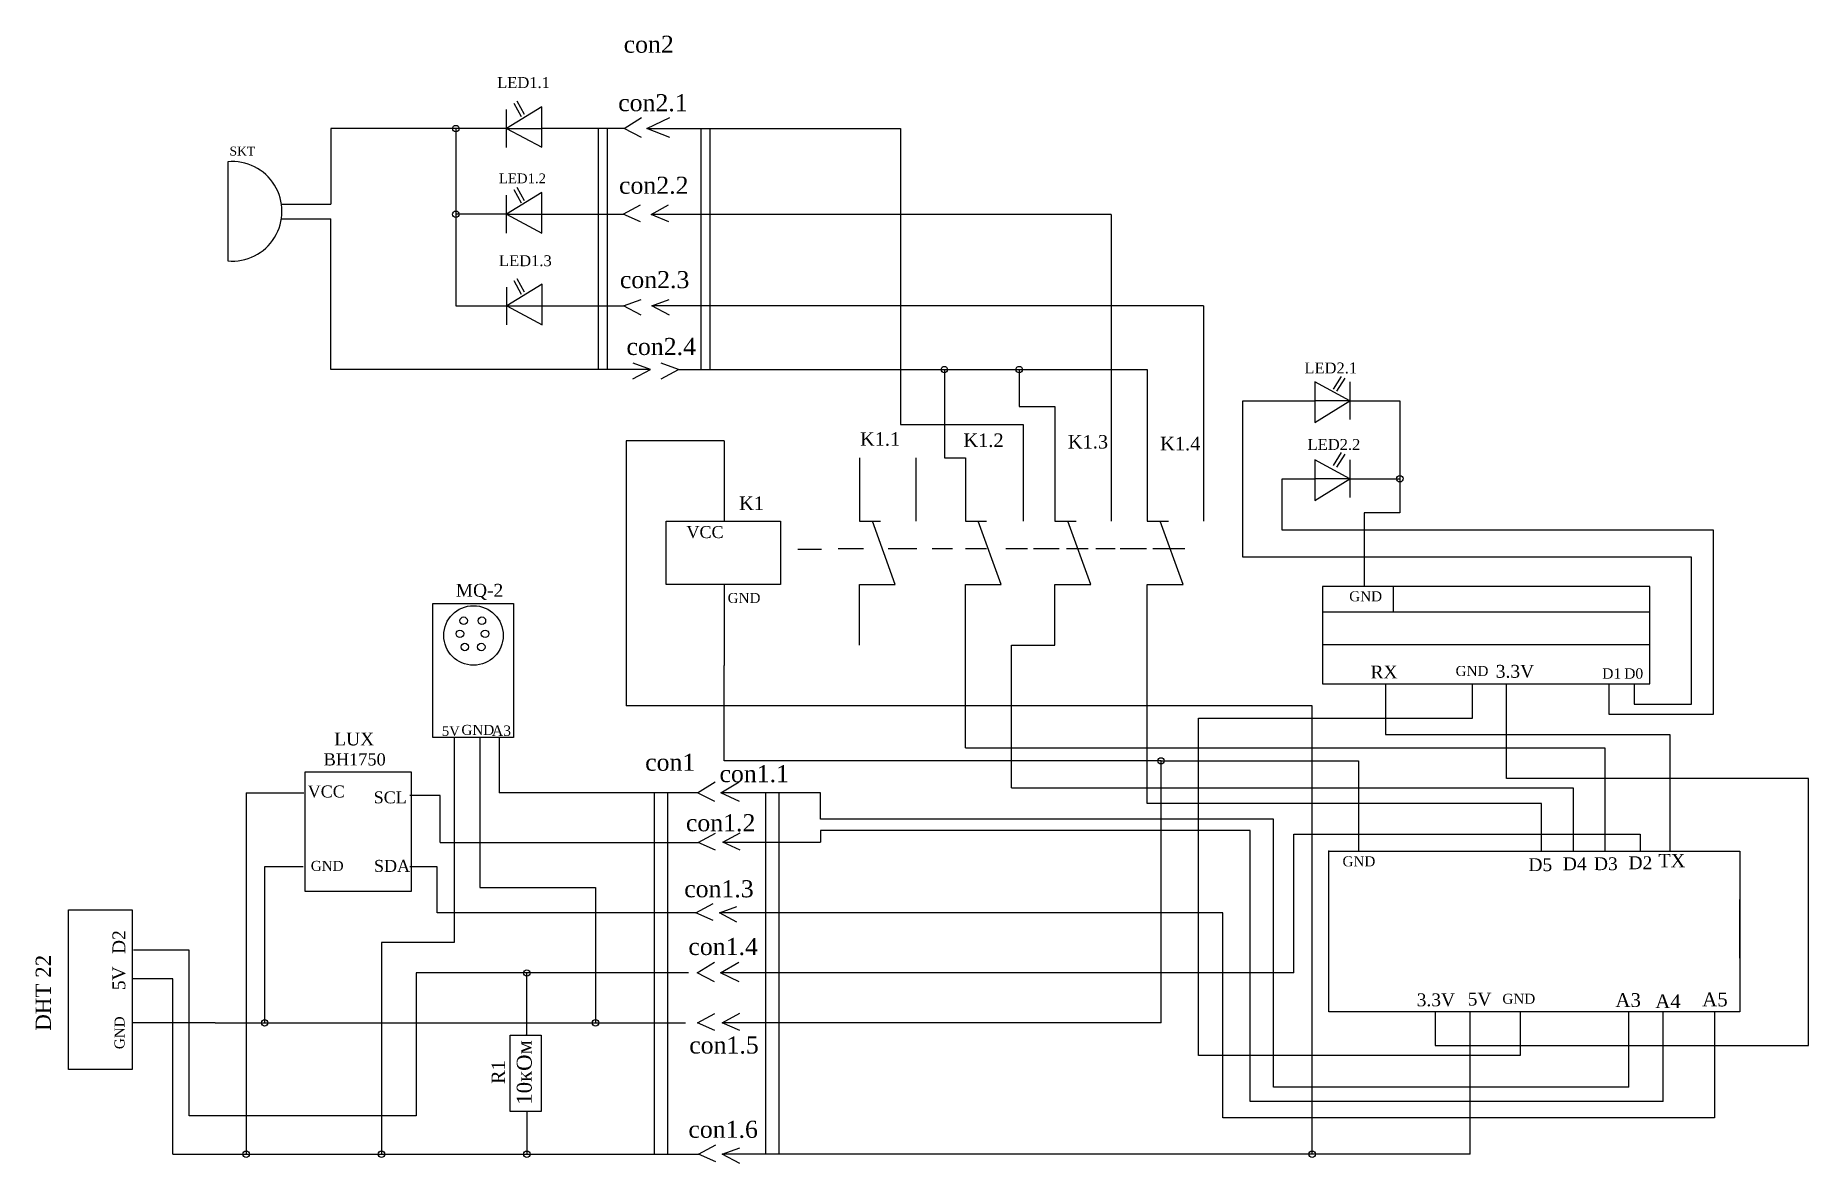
# Model space of a CAD drawing. Header units: millimetres. Extents: x -338 to 1139, y -94 to 846.
import ezdxf

# ---------------------------------------------------------------- set-up
doc = ezdxf.new("R2010")
doc.units = ezdxf.units.MM

msp = doc.modelspace()

# ---------------------------------------------------------------- linework, layer by layer
for p, q in [((83.9, 786.9), (54.5, 768.7)), ((54.5, 752.9), (54.5, 784.5)), ((60.6, 789.9), (66.7, 778.7)), ((63.3, 791.7), (69.4, 780.7)), ((83.9, 753.1), (83.9, 786.9)), ((12.4, 768.7), (-91.9, 768.7)), ((-91.9, 768.7), (-91.9, 705.8)), ((12.4, 768.7), (12.4, 620.9)), ((54.5, 768.7), (12.4, 768.7)), ((54.5, 768.7), (83.9, 768.7)), ((54.5, 768.7), (83.9, 753.1)), ((152.5, 768.7), (83.9, 768.7)), ((131.1, 768.7), (131.1, 567.9)), ((138.5, 768.7), (138.5, 567.9)), ((152.5, 768.7), (167.1, 777.9)), ((167.1, 761.4), (152.5, 768.7)), ((171.6, 768.7), (190.6, 777.9)), ((171.6, 768.7), (382.9, 768.7)), ((190.6, 761.4), (171.6, 768.7)), ((216.5, 768.7), (216.5, 567.9)), ((223.9, 768.7), (223.9, 567.9)), ((382.9, 768.7), (382.9, 522.2)), ((-177.6, 741.1), (-177.6, 658.4)), ((83.9, 715.4), (54.5, 697.3)), ((54.5, 681.5), (54.5, 713.1)), ((60.6, 718), (66.7, 706.8)), ((63.3, 719.8), (69.4, 708.7)), ((83.9, 681.7), (83.9, 715.4)), ((-132.9, 705.8), (-91.9, 705.8)), ((54.5, 697.3), (12.4, 697.3)), ((54.5, 697.3), (83.9, 681.7)), ((54.5, 697.3), (83.9, 697.3)), ((83.9, 697.3), (151.7, 697.3)), ((151.7, 697.3), (166.2, 705.3)), ((166.3, 691), (151.7, 697.3)), ((175.2, 697.1), (189.6, 705.3)), ((558.3, 697.1), (175.2, 697.1)), ((189.8, 691), (175.2, 697.1)), ((558.3, 697.1), (558.3, 494.4)), ((-132.9, 693.6), (-91.9, 693.6)), ((-91.9, 567.9), (-91.9, 693.6)), ((84.2, 639), (54.9, 620.9)), ((54.9, 605.1), (54.9, 636.6)), ((60.6, 642), (66.7, 630.7)), ((63.3, 643.7), (69.4, 632.7)), ((84.2, 605.3), (84.2, 639)), ((12.4, 620.9), (54.9, 620.9)), ((54.9, 620.9), (84.2, 620.9)), ((54.9, 620.9), (84.2, 605.3)), ((84.2, 620.9), (152.2, 620.9)), ((152.2, 620.9), (166.8, 626.4)), ((166.8, 613.3), (152.2, 620.9)), ((175.7, 620.9), (190.2, 626.4)), ((635.2, 620.9), (175.7, 620.9)), ((190.3, 613.3), (175.7, 620.9)), ((635.2, 620.9), (635.2, 494.4)), ((174.5, 567.9), (-91.9, 567.9)), ((159.9, 560.3), (174.5, 567.9)), ((174.5, 567.9), (160, 573.4)), ((198, 567.9), (183.4, 573.4)), ((183.4, 560.3), (198, 567.9)), ((198, 567.9), (298.3, 567.9)), ((298.3, 567.9), (362, 567.9)), ((362, 567.9), (423.6, 567.9)), ((419.4, 567.9), (419.4, 494.4)), ((423.6, 567.9), (588.4, 567.9)), ((481.8, 567.9), (481.8, 537.3)), ((588.4, 567.9), (588.4, 494.4)), ((743.6, 551.5), (750.4, 562.1)), ((757.3, 542), (728, 557.7)), ((728, 557.7), (728, 523.9)), ((746.5, 550), (753.4, 560.7)), ((757.3, 557.8), (757.3, 526.3)), ((481.8, 537.3), (511.4, 537.3)), ((511.4, 537.3), (511.4, 441.7)), ((668.1, 411.7), (668.1, 542)), ((668.1, 542), (728, 542)), ((757.3, 542), (728, 542)), ((728, 523.9), (757.3, 542)), ((757.3, 542), (798.9, 542)), ((798.9, 542), (798.9, 448.5)), ((382.9, 522.2), (485.1, 522.2)), ((485.1, 522.2), (485.1, 441.7)), ((154.4, 508.6), (154.4, 287.8)), ((235.9, 508.6), (154.4, 508.6)), ((235.9, 508.6), (235.9, 441.7)), ((348.6, 494.4), (348.6, 441.7)), ((395.5, 494.4), (395.5, 441.7)), ((419.4, 494.4), (436.9, 494.4)), ((436.9, 494.4), (436.9, 441.7)), ((558.3, 494.4), (558.3, 441.7)), ((588.4, 494.4), (588.4, 441.7)), ((635.2, 494.4), (635.2, 441.7)), ((757.3, 477), (728, 492.6)), ((728, 492.6), (728, 458.9)), ((743.6, 488.1), (750.4, 498.8)), ((746.5, 486.7), (753.4, 497.4)), ((757.3, 492.8), (757.3, 461.3)), ((700.8, 434), (700.8, 477)), ((700.8, 477), (728, 477)), ((757.3, 477), (728, 477)), ((728, 458.9), (757.3, 477)), ((757.3, 477), (798.9, 477)), ((769.2, 448.5), (769.2, 387.3)), ((798.9, 448.5), (769.2, 448.5)), ((348.6, 441.7), (366.3, 441.7)), ((378.5, 388.8), (359.5, 441.7)), ((436.9, 441.7), (454.5, 441.7)), ((466.8, 388.8), (447.7, 441.7)), ((511.4, 441.7), (529.1, 441.7)), ((541.3, 388.8), (522.3, 441.7)), ((588.4, 441.7), (606.1, 441.7)), ((618.3, 388.8), (599.3, 441.7)), ((1060.1, 434), (700.8, 434)), ((1060.1, 280.9), (1060.1, 434)), ((297.2, 418.2), (317.1, 418.2)), ((330.9, 418.8), (352.1, 418.8)), ((372.7, 418.8), (396.4, 418.8)), ((409.2, 418.8), (426.1, 418.8)), ((437, 418.8), (454.4, 418.8)), ((470.7, 418.8), (488.8, 418.8)), ((493.8, 418.8), (515, 418.8)), ((521.2, 418.8), (539.3, 418.8)), ((545.6, 418.8), (561.8, 418.8)), ((565.9, 418.8), (587.8, 418.8)), ((593, 418.8), (619.8, 418.8)), ((1041.9, 411.7), (668.1, 411.7)), ((1041.9, 289.1), (1041.9, 411.7)), ((235.9, 388.6), (235.9, 321.4)), ((348.6, 388.8), (378.5, 388.8)), ((348.6, 338.4), (348.6, 388.8)), ((436.9, 388.8), (466.8, 388.8)), ((436.9, 338.4), (436.9, 388.8)), ((511.4, 388.8), (541.3, 388.8)), ((511.4, 338.4), (511.4, 388.8)), ((588.4, 206.4), (588.4, 388.8)), ((588.4, 388.8), (618.3, 388.8)), ((793.5, 365.7), (793.5, 387.3)), ((1007.2, 365.7), (734.4, 365.7)), ((1007.2, 339), (1007.2, 365.7)), ((436.9, 252.9), (436.9, 338.4)), ((475.3, 219.5), (475.3, 338.4)), ((475.3, 338.4), (511.4, 338.4)), ((734.4, 339), (1007.2, 339)), ((235.9, 241.9), (235.9, 321.4)), ((787, 306.2), (787, 290)), ((859.4, 277.4), (859.4, 306.2)), ((887.8, 227.2), (887.8, 306.2)), ((972.9, 306.2), (972.9, 280.9)), ((994.1, 306.2), (994.1, 289.1)), ((725.9, 287.8), (154.4, 287.8)), ((725.9, -85.8), (725.9, 287.8)), ((787, 290), (787, 263.9)), ((972.9, 280.9), (1060.1, 280.9)), ((994.1, 289.1), (1041.9, 289.1)), ((631.1, -3.5), (631.1, 277.4)), ((631.1, 277.4), (859.4, 277.4)), ((11, 261.5), (11, 90.5)), ((32.4, 261.5), (32.4, 136.4)), ((48.4, 261.5), (48.4, 215.4)), ((436.9, 252.9), (969.8, 252.9)), ((787, 263.9), (1023.8, 263.9)), ((969.8, 252.9), (969.8, 166.7)), ((1023.8, 263.9), (1023.8, 183.2)), ((599.9, 241.9), (235.9, 241.9)), ((599.9, 23.8), (599.9, 241.9)), ((599.9, 241.9), (764.3, 241.9)), ((764.3, 241.9), (764.3, 166.7)), ((213.8, 215.4), (228.4, 224.4)), ((233.3, 215.4), (248.5, 224.4)), ((1139.4, 227.2), (887.8, 227.2)), ((1139.4, 4.9), (1139.4, 227.2)), ((-162.3, 215.3), (-162.3, -85.8)), ((-162.3, 215.3), (-114.3, 215.3)), ((-0.8, 213), (-25.9, 213)), ((-0.8, 173.9), (-0.8, 213)), ((213.8, 215.4), (48.4, 215.4)), ((177.6, 215.2), (177.6, 65.2)), ((188.6, 215.3), (188.6, 65.2)), ((228.3, 208), (213.8, 215.4)), ((316.3, 215.4), (233.3, 215.4)), ((248.8, 208), (233.3, 215.4)), ((270.4, 215.4), (270.4, 65.2)), ((281.5, 215.4), (281.5, 65.2)), ((316.3, 193.3), (316.3, 215.4)), ((475.3, 219.5), (943.4, 219.5)), ((475.3, 219.5), (475.3, 219.5)), ((943.4, 219.5), (943.4, 166.7)), ((693.7, 193.3), (316.3, 193.3)), ((917, 206.4), (588.4, 206.4)), ((693.7, -30), (693.7, 193.3)), ((917, 166.7), (917, 206.4)), ((32.4, 187.8), (32.4, 187.8)), ((214.2, 173.9), (228.8, 181.8)), ((234.8, 174.1), (249.3, 181.9)), ((674.1, 183.8), (316.3, 183.8)), ((316.3, 183.8), (316.3, 174.1)), ((674.1, -41.8), (674.1, 183.8)), ((710.6, 65.2), (710.6, 180.9)), ((710.6, 180.9), (999.2, 180.9)), ((999.2, 180.9), (999.2, 166.7)), ((1023.8, 183.2), (1023.8, 167.2)), ((-0.8, 173.9), (214.2, 173.9)), ((228.8, 167.5), (214.2, 173.9)), ((249.3, 167.6), (234.8, 174.1)), ((234.8, 174.1), (316.3, 174.1)), ((-146.9, 153.7), (-146.9, 23.7)), ((-114.8, 153.7), (-146.9, 153.7)), ((-3.1, 153.7), (-25.9, 153.7)), ((-3.1, 115.2), (-3.1, 153.7)), ((32.4, 136.4), (128.8, 136.4)), ((128.8, 136.4), (128.8, 23.7)), ((212.4, 115.2), (226.9, 123.1)), ((232.1, 115.3), (246.6, 120.6)), ((1082.1, 77.6), (1082.1, 126.5)), ((212.4, 115.2), (-3.1, 115.2)), ((226.9, 108.8), (212.4, 115.2)), ((651.5, 115.3), (232.1, 115.3)), ((246.6, 107.5), (232.1, 115.3)), ((651.5, -55.4), (651.5, 115.3)), ((-49.6, 90.5), (-49.6, -85.8)), ((11, 90.5), (-49.6, 90.5)), ((-209.9, 84.3), (-256.1, 84.3)), ((-209.9, -53.7), (-209.9, 84.3)), ((213.4, 65.2), (227.9, 74.2)), ((232.8, 65.2), (248.1, 74.2)), ((-223.5, 60.4), (-257, 60.4)), ((-223.5, -85.8), (-223.5, 60.4)), ((206.2, 65.2), (-20.6, 65.2)), ((-20.6, 65.2), (-20.6, -53.7)), ((71.5, 13.5), (71.5, 65.2)), ((177.6, 65.2), (177.6, -85.8)), ((188.6, 65.2), (188.6, -85.7)), ((227.9, 57.7), (213.4, 65.2)), ((710.6, 65.2), (232.8, 65.2)), ((248.4, 57.7), (232.8, 65.2)), ((270.4, 65.2), (270.4, -85.8)), ((281.5, 65.2), (281.5, -85.8)), ((213.8, 23.7), (228.3, 31.5)), ((234.3, 23.8), (248.9, 31.7)), ((828.3, 32.8), (828.3, 4.9)), ((857.5, -85.8), (857.5, 32.8)), ((899.1, 33.5), (899.1, -3.5)), ((989.8, -30), (989.8, 32.8)), ((1018.4, -41.8), (1018.4, 32.8)), ((1061.1, 32.8), (1061.1, -55.4)), ((-188, 23.7), (-257.1, 23.7)), ((-188, 23.7), (203.8, 23.7)), ((228.3, 17.3), (213.8, 23.7)), ((599.9, 23.8), (234.3, 23.8)), ((248.9, 17.4), (234.3, 23.8)), ((828.3, 4.9), (1139.4, 4.9)), ((899.1, -3.5), (631.1, -3.5)), ((1018.4, -41.8), (674.1, -41.8)), ((989.8, -30), (693.7, -30)), ((-20.6, -53.7), (-209.9, -53.7)), ((71.5, -50.2), (71.5, -85.8)), ((1061.1, -55.4), (651.5, -55.4)), ((-223.5, -85.8), (100.3, -85.8)), ((100.3, -85.8), (214.6, -85.8)), ((214.6, -85.8), (229.1, -78)), ((229.1, -92.2), (214.6, -85.8)), ((234.3, -85.8), (248.9, -80.5)), ((857.5, -85.8), (234.3, -85.8)), ((248.9, -93.6), (234.3, -85.8))]:
    msp.add_line(p, q)
for points in [[(187.6, 441.7), (283, 441.7), (283, 388.8), (187.6, 388.8)], [(734.4, 306.2), (1007.2, 306.2), (1007.2, 387.3), (734.4, 387.3)], [(-6.9, 373.1), (60.5, 373.1), (60.5, 261.5), (-6.9, 261.5)], [(-113.2, 232.7), (-24.7, 232.7), (-24.7, 133), (-113.2, 133)], [(739.8, 166.7), (1082.1, 166.7), (1082.1, 32.8), (739.8, 32.8)], [(-310.2, 117.7), (-257.3, 117.7), (-257.3, -15.1), (-310.2, -15.1)], [(57.6, 13.5), (83.5, 13.5), (83.5, -50.2), (57.6, -50.2)]]:
    msp.add_lwpolyline(points, close=True)
for centre, radius in [((12.4, 768.7), 2.68), ((12.4, 697.3), 2.68), ((419.4, 567.9), 2.68), ((481.8, 567.9), 2.68), ((798.9, 477), 2.68), ((27.1, 346.4), 24.8), ((18.9, 358.7), 3.12), ((34.1, 358.7), 3.12), ((15.8, 347.8), 3.12), ((19.9, 336.8), 3.12), ((33.6, 336.8), 3.12), ((36.7, 347.8), 3.12), ((599.9, 241.9), 2.68), ((71.5, 65.2), 2.68), ((-146.9, 23.7), 2.68), ((128.8, 23.7), 2.68), ((-162.3, -85.8), 2.68), ((-49.6, -85.8), 2.68), ((71.5, -85.8), 2.68), ((725.9, -85.8), 2.68)]:
    msp.add_circle(centre, radius)
msp.add_arc((-174, 699.8), 41.5, 264.9418, 95.0582)
for p in [(739.8, 166.7), (71.1, 13.5)]:
    msp.add_point(p)

# ---------------------------------------------------------------- texts
for s, insert, char_height, width, attachment_point in [('{\\fTimes New Roman|b0|i0|c0|p18;con2}', (173.1, 846.1), 14.229, 55.907, 2), ('{\\fTimes New Roman|b0|i0|c0|p18;LED1.1}', (68.8, 802.3), 9.108, 23.34, 8), ('{\\fTimes New Roman|b0|i0|c0|p18;con2.1}', (176.6, 797.4), 14.229, 55.907, 2), ('{\\fTimes New Roman|b0|i0|c0|p18;SKT}', (-165.5, 753.7), 7.474, 23.922, 2), ('{\\fTimes New Roman|b0|i0|c0|p18;LED1.2}', (67.9, 731.3), 8.11, 22.006, 2), ('{\\fTimes New Roman|b0|i0|c0|p18;con2.2}', (177.3, 728.6), 14.229, 55.907, 2), ('{\\fTimes New Roman|b0|i0|c0|p18;LED1.3}', (70.3, 663.2), 9.118, 27.832, 2), ('{\\fTimes New Roman|b0|i0|c0|p18;con2.3}', (178, 650), 14.229, 55.907, 2), ('{\\fTimes New Roman|b0|i0|c0|p18;con2.4}', (183.5, 594.3), 14.229, 55.907, 2), ('{\\fTimes New Roman|b0|i0|c0|p18;LED2.1}', (741.3, 564.5), 9.108, 23.34, 8), ('{\\fTimes New Roman|b0|i0|c0|p18;LED2.2}', (744, 500.8), 9.108, 23.34, 8), ('{\\fTimes New Roman|b0|i0|c0|p18;K1}', (248.3, 462.2), 11.241, 1.597462433186923e-14, 1), ('{\\fTimes New Roman|b0|i0|c0|p18;VCC}', (220, 437.5), 9.953, 17.368, 2), ('{\\fTimes New Roman|b0|i0|c0|p18;MQ-2}', (32.1, 389.4), 10.722, 76.656, 2), ('{\\fTimes New Roman|b0|i0|c0|p18;GND}', (252.5, 381.8), 8.348, 14.176, 2), ('{\\fTimes New Roman|b0|i0|c0|p18;GND}', (770.4, 383.2), 8.348, 14.176, 2), ('{\\fTimes New Roman|b0|i0|c0|p18;RX}', (785.7, 321.3), 10.722, 32.621, 2), ('{\\fTimes New Roman|b0|i0|c0|p18;GND}', (859, 321), 8.348, 14.176, 2), ('{\\fTimes New Roman|b0|i0|c0|p18;3.3V}', (894.8, 321.9), 10.722, 34.555, 2), ('{\\fTimes New Roman|b0|i0|c0|p18;D1}', (975.4, 319), 8.589, 15.353, 2), ('{\\fTimes New Roman|b0|i0|c0|p18;D0}', (993.7, 319), 8.589, 15.353, 2), ('{\\fTimes New Roman|b0|i0|c0|p18;5V}', (8.2, 270.8), 8.078, 17.594, 2), ('{\\fTimes New Roman|b0|i0|c0|p18;GND}', (30.7, 271.9), 8.348, 14.176, 2), ('{\\fTimes New Roman|b0|i0|c0|p18;A\\fTimes New Roman|b0|i0|c204|p18;3}', (50.4, 271.4), 8.666, 21.332, 2), ('{\\fTimes New Roman|b0|i0|c0|p18;LUX}', (-72.3, 265.5), 10.722, 76.656, 2), ('{\\fTimes New Roman|b0|i0|c0|p18;BH1750}', (-71.9, 248.2), 10.105, 65.32, 2), ('{\\fTimes New Roman|b0|i0|c0|p18;con1}', (191, 247.9), 14.229, 55.907, 2), ('{\\fTimes New Roman|b0|i0|c0|p18;con1.1}', (261, 238.4), 14.229, 55.907, 2), ('{\\fTimes New Roman|b0|i0|c0|p18;VCC}', (-95.6, 221.4), 9.953, 17.368, 2), ('{\\fTimes New Roman|b0|i0|c0|p18;SCL}', (-42.3, 216.5), 9.953, 17.368, 2), ('{\\fTimes New Roman|b0|i0|c0|p18;con1.2}', (233, 197.5), 14.229, 55.907, 2), ('{\\fTimes New Roman|b0|i0|c0|p18;GND}', (764.8, 162.4), 8.348, 14.176, 2), ('{\\fTimes New Roman|b0|i0|c0|p18;D2}', (999.3, 162.4), 10.722, 24.822, 2), ('{\\fTimes New Roman|b0|i0|c0|p18;TX}', (1025.5, 164.4), 11.141, 26.35, 2), ('{\\fTimes New Roman|b0|i0|c0|p18;GND}', (-94.8, 158.6), 8.348, 14.176, 2), ('{\\fTimes New Roman|b0|i0|c0|p18;SDA}', (-40.8, 159.4), 9.953, 17.368, 2), ('{\\fTimes New Roman|b0|i0|c0|p18;D5}', (915.9, 160.8), 10.722, 24.141, 2), ('{\\fTimes New Roman|b0|i0|c0|p18;D4}', (944.6, 161.5), 10.722, 24.141, 2), ('{\\fTimes New Roman|b0|i0|c0|p18;D3}', (970.5, 161.6), 10.722, 26.11, 2), ('{\\fTimes New Roman|b0|i0|c0|p18;con1.3}', (231.6, 142.5), 14.229, 55.907, 2), ('{\\fTimes New Roman|b0|i0|c0|p18;con1.4}', (235.1, 94.4), 14.229, 55.907, 2), ('{\\fTimes New Roman|b0|i0|c0|p18;3.3V}', (828.9, 48.2), 10.722, 34.555, 2), ('{\\fTimes New Roman|b0|i0|c0|p18;5V}', (865.3, 48.8), 10.722, 23.354, 2), ('{\\fTimes New Roman|b0|i0|c0|p18;GND}', (898, 47.9), 8.348, 14.176, 2), ('{\\fTimes New Roman|b0|i0|c0|p18;A\\fTimes New Roman|b0|i0|c204|p18;3}', (989.1, 48.4), 11.503, 28.316, 2), ('{\\fTimes New Roman|b0|i0|c0|p18;A4}', (1022.3, 47.4), 11.503, 28.316, 2), ('{\\fTimes New Roman|b0|i0|c0|p18;A5}', (1061.4, 48.9), 11.503, 28.316, 2), ('{\\fTimes New Roman|b0|i0|c0|p18;con1.5}', (235.8, 12.3), 14.229, 55.907, 2), ('{\\fTimes New Roman|b0|i0|c0|p18;con1.6}', (235.1, -57.9), 14.229, 55.907, 2)]:
    msp.add_mtext(s, dxfattribs=dict(insert=insert, char_height=char_height, width=width, attachment_point=attachment_point))
at = {"char_height": 11.241, "attachment_point": 1}
for s, insert in [('{\\fTimes New Roman|b0|i0|c0|p18;K1.1}', (349.1, 515.7)), ('{\\fTimes New Roman|b0|i0|c0|p18;K1.2}', (435.3, 514.7)), ('{\\fTimes New Roman|b0|i0|c0|p18;K1.3}', (522.3, 513.4)), ('{\\fTimes New Roman|b0|i0|c0|p18;K1.4}', (599.2, 511.9))]:
    msp.add_mtext(s, dxfattribs=dict(at, insert=insert))
at = {"attachment_point": 2, "rotation": 90}
for s, insert, char_height, width in [('{\\fTimes New Roman|b0|i0|c0|p18;D2}', (-273.7, 90.9), 10.722, 24.822), ('{\\fTimes New Roman|b0|i0|c0|p18;DHT 22}', (-337.7, 48.7), 12.675, 90.618), ('{\\fTimes New Roman|b0|i0|c0|p18;5V}', (-273.7, 60.8), 10.722, 23.354), ('{\\fTimes New Roman|b0|i0|c0|p18;GND}', (-272, 15.4), 8.348, 14.176), ('{\\fTimes New Roman|b0|i0|c204|p18;10кОм}', (63.1, -17.6), 12.531, 70.614)]:
    msp.add_mtext(s, dxfattribs=dict(at, insert=insert, char_height=char_height, width=width))
at = {"insert": (42.1, -17.4), "char_height": 11.241, "attachment_point": 2, "rotation": 90}
msp.add_mtext('{\\fTimes New Roman|b0|i0|c0|p18;R1}', dxfattribs=at)

doc.saveas('drawing.dxf')
